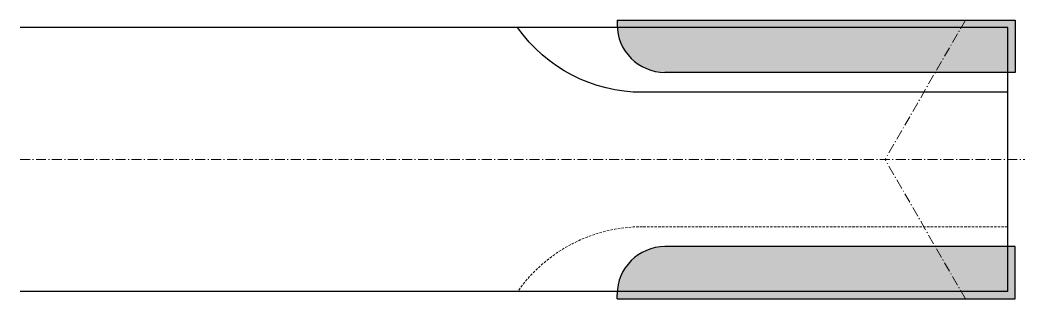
# Model space of a CAD drawing. Header units: millimetres. Extents: x -99 to 2, y -14 to 14.
import ezdxf

# ---------------------------------------------------------------- set-up
doc = ezdxf.new("R2010")
doc.units = ezdxf.units.MM
doc.linetypes.add('CENTER', pattern=[1.5, 1, -0.25, 0, -0.25])
doc.linetypes.add('HIDDEN', pattern=[0.375, 0.25, -0.125])
for name, color, linetype, lineweight in [('1', 4, 'Continuous', 30), ('3', 1, 'HIDDEN', 9), ('4', 2, 'CENTER', 9)]:
    doc.layers.add(name, color=color, linetype=linetype, lineweight=lineweight)
doc.layers.add('6', color=5, linetype='Continuous')

msp = doc.modelspace()

# ---------------------------------------------------------------- hatches: boundary and pattern name
at = {"layer": '6'}
h = msp.add_hatch(color=256, dxfattribs=at)
h.dxf.hatch_style = 1
edge = h.paths.add_edge_path()
edge.add_arc((-34.45, 13.55), 4.8, 180, 270)
edge.add_line((-34.45, 8.75), (0.75, 8.75))
edge.add_line((0.75, 8.75), (0.75, 14))
edge.add_line((0.75, 14), (-39.25, 14))
edge.add_line((-39.25, 14), (-39.25, 13.55))
h = msp.add_hatch(color=256, dxfattribs=at)
h.dxf.hatch_style = 1
edge = h.paths.add_edge_path()
edge.add_arc((-34.45, -13.55), 4.8, 90, 180)
edge.add_line((-39.25, -13.55), (-39.25, -14))
edge.add_line((-39.25, -14), (0.75, -14))
edge.add_line((0.75, -14), (0.75, -8.75))
edge.add_line((0.75, -8.75), (-34.45, -8.75))

# ---------------------------------------------------------------- linework, layer by layer
at = {"layer": '1'}
for p, q in [((0, 13.25), (-99.25, 13.25)), ((-39.25, 14), (0.75, 14)), ((-39.25, 14), (-39.25, 13.55)), ((0, -13.25), (0, 13.25)), ((0.75, 14), (0.75, 8.75)), ((0.75, 8.75), (-34.45, 8.75)), ((0.75, -8.75), (-34.45, -8.75)), ((0.75, -14), (0.75, -8.75)), ((0, -13.25), (-99.25, -13.25)), ((-39.25, -14), (-39.25, -13.55)), ((-39.25, -14), (0.75, -14))]:
    msp.add_line(p, q, dxfattribs=at)
msp.add_lwpolyline([(0, 6.75), (-36.71, 6.75, -0.243813), (-49.25, 13.25)], format="xyb", dxfattribs=at)
for centre, start, end in [((-34.45, 13.55), 180, 270), ((-34.45, -13.55), 90, 180)]:
    msp.add_arc(centre, 4.8, start, end, dxfattribs=at)
at = {"layer": '3'}
msp.add_lwpolyline([(0, -6.75), (-36.71, -6.75, 0.243813), (-49.25, -13.25)], format="xyb", dxfattribs=at)
at = {"layer": '4'}
for p, q in [((-4.25, 14), (-12.33, 0)), ((-99.25, 0), (1.72, 0)), ((-4.25, -14), (-12.33, 0))]:
    msp.add_line(p, q, dxfattribs=at)

doc.saveas('drawing.dxf')
